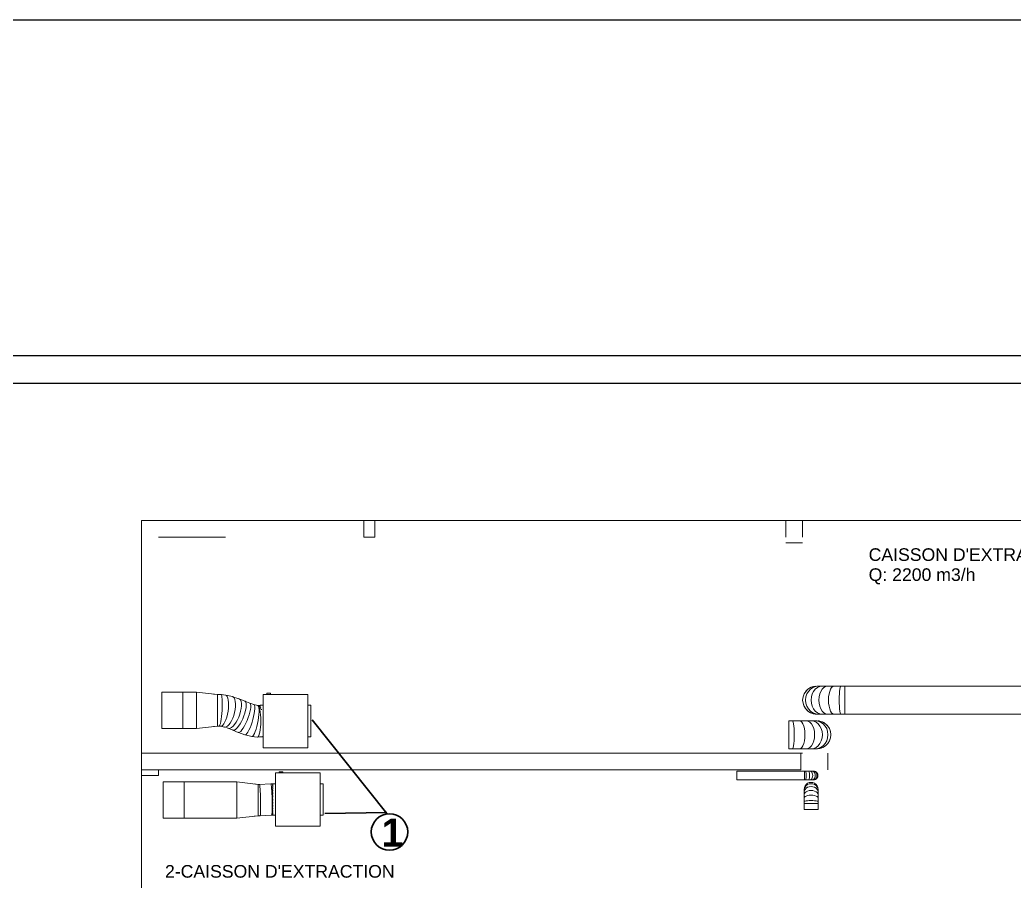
# Model space of a CAD drawing. Header units: millimetres. Extents: x 61345 to 69644, y 9491 to 29385.
# Drawn here: x 64251 to 66023, y 27850 to 29385 of the extents above; entities that cross this region are included whole.
import ezdxf

# ---------------------------------------------------------------- set-up
doc = ezdxf.new("R2010")
doc.units = ezdxf.units.MM
for name, color, linetype, lineweight in [('A-FLOR', 192, 'Continuous', 9), ('A-WALL', 8, 'Continuous', 18), ('G-ANNO-TEXT', 231, 'Continuous', 9), ('M-EQPM', 7, 'Continuous', 18), ('M-HVAC-DUCT', 70, 'Continuous', 18), ('S-BEAM', 8, 'Continuous', 18), ('S-COLS', 52, 'Continuous', 18)]:
    doc.layers.add(name, color=color, linetype=linetype, lineweight=lineweight)
doc.styles.add('Arial_1', font='arial.ttf', dxfattribs={"height": 1.838044})
doc.styles.add('Arial_I', font='ariali.ttf', dxfattribs={"height": 146.22545})

# ---------------------------------------------------------------- blocks, each defined once
blk = doc.blocks.new('CAISSON CVI - CVIF15_15-6T-CVIF015156T-2_20kW-2794464-CVC TERASSE')
at = {"layer": 'M-EQPM'}
for p, q in [((-26578, 26617), (-27378, 26617)), ((-27378, 26617), (-27378, 25667)), ((-27309, 26637), (-27309, 26617)), ((-27249, 26617), (-27249, 26637)), ((-26578, 25667), (-26578, 26617)), ((-27378, 26422), (-27428, 26422)), ((-27428, 26412), (-27428, 26416)), ((-26528, 26422), (-26578, 26422)), ((-27428, 25869), (-27428, 25873)), ((-27428, 25862), (-27378, 25862)), ((-26578, 25862), (-26528, 25862)), ((-27378, 25667), (-26578, 25667))]:
    blk.add_line(p, q, dxfattribs=at)
for points in [[(-27309, 26637, 0), (-27308, 26637, 0), (-27305, 26637, 0), (-27300, 26637, 0), (-27294, 26637, 0), (-27287, 26637, 0), (-27279, 26637, 0), (-27271, 26637, 0), (-27264, 26637, 0), (-27258, 26637, 0), (-27253, 26637, 0), (-27250, 26637, 0), (-27249, 26637, 0)], [(-26528, 26422, 0), (-26528, 26416, 0), (-26528, 26398, 0), (-26528, 26369, 0), (-26528, 26330, 0), (-26528, 26282, 0), (-26528, 26229, 0), (-26528, 26172, 0), (-26528, 26113, 0), (-26528, 26056, 0), (-26528, 26002, 0), (-26528, 25955, 0), (-26528, 25916, 0), (-26528, 25887, 0), (-26528, 25869, 0), (-26528, 25862, 0)], [(-27428, 26390, 0), (-27428, 26398, 0), (-27428, 26400, 0)], [(-27428, 26357, 0), (-27428, 26369, 0), (-27428, 26372, 0)], [(-27428, 26316, 0), (-27428, 26330, 0), (-27428, 26335, 0)], [(-27428, 26268, 0), (-27428, 26282, 0), (-27428, 26290, 0)], [(-27428, 26215, 0), (-27428, 26229, 0), (-27428, 26239, 0)], [(-27428, 26158, 0), (-27428, 26172, 0), (-27428, 26184, 0)], [(-27428, 26101, 0), (-27428, 26113, 0), (-27428, 26127, 0)], [(-27428, 26046, 0), (-27428, 26056, 0), (-27428, 26071, 0)], [(-27428, 25995, 0), (-27428, 26002, 0), (-27428, 26017, 0)], [(-27428, 25950, 0), (-27428, 25955, 0), (-27428, 25969, 0)], [(-27428, 25913, 0), (-27428, 25916, 0), (-27428, 25928, 0)], [(-27428, 25885, 0), (-27428, 25887, 0), (-27428, 25895, 0)]]:
    blk.add_polyline3d(points, dxfattribs=at)
blk = doc.blocks.new('CAISSON CVI - CVIF15_15-6T-CVIF015156T-2_20kW-V3-CVC TERASSE')
at = {"layer": 'M-EQPM'}
for p, q in [((-26798, 28017), (-27598, 28017)), ((-27598, 28017), (-27598, 27067)), ((-27529, 28037), (-27529, 28017)), ((-27469, 28017), (-27469, 28037)), ((-26798, 27067), (-26798, 28017)), ((-27598, 27822), (-27648, 27822)), ((-26748, 27822), (-26798, 27822)), ((-27648, 27262), (-27598, 27262)), ((-26798, 27262), (-26748, 27262)), ((-27598, 27067), (-26798, 27067))]:
    blk.add_line(p, q, dxfattribs=at)
for points in [[(-27529, 28037, 0), (-27528, 28037, 0), (-27525, 28037, 0), (-27520, 28037, 0), (-27514, 28037, 0), (-27507, 28037, 0), (-27499, 28037, 0), (-27491, 28037, 0), (-27484, 28037, 0), (-27478, 28037, 0), (-27473, 28037, 0), (-27470, 28037, 0), (-27469, 28037, 0)], [(-27648, 27789, 0), (-27648, 27798, 0), (-27648, 27816, 0), (-27648, 27822, 0)], [(-27648, 27761, 0), (-27648, 27769, 0), (-27648, 27772, 0)], [(-26748, 27822, 0), (-26748, 27816, 0), (-26748, 27798, 0), (-26748, 27769, 0), (-26748, 27730, 0), (-26748, 27682, 0), (-26748, 27629, 0), (-26748, 27572, 0), (-26748, 27513, 0), (-26748, 27456, 0), (-26748, 27402, 0), (-26748, 27355, 0), (-26748, 27316, 0), (-26748, 27287, 0), (-26748, 27269, 0), (-26748, 27262, 0)]]:
    blk.add_polyline3d(points, dxfattribs=at)
blk = doc.blocks.new('terrace')
at = {"layer": 'A-WALL'}
for p, q in [((-29765, 31119), (-28268, 31119)), ((-29765, 31119), (-29765, 30819)), ((-28268, 30819), (-29465, 30819))]:
    blk.add_line(p, q, dxfattribs=at)
at = {"layer": 'S-BEAM'}
for p, q in [((-28268, 31119), (-25805, 31119)), ((-25805, 30819), (-25805, 31119)), ((-25605, 31119), (-18280, 31119)), ((-25605, 31119), (-25605, 30819)), ((-18280, 30819), (-18280, 31119)), ((-17980, 31119), (-12005, 31119)), ((-17980, 31119), (-17980, 30819)), ((-29765, 26972), (-29765, 30819)), ((-17980, 30719), (-18280, 30719)), ((-29765, 26972), (-29465, 26972)), ((-29765, 26972), (-18015, 26972)), ((-29765, 26972), (-29765, 26672)), ((-18015, 26672), (-18015, 26972)), ((-18015, 26972), (-17980, 26972)), ((-17531, 26972), (-17531, 26672)), ((-18015, 26672), (-29765, 26672)), ((-29465, 26572), (-29765, 26572)), ((-29765, 17906), (-29765, 26572))]:
    blk.add_line(p, q, dxfattribs=at)

msp = doc.modelspace()

# ---------------------------------------------------------------- linework, layer by layer
for p, q in [((62756.9, 28787.3), (68216.4, 28787.3)), ((62806.7, 28737.5), (68166.6, 28737.5))]:
    msp.add_line(p, q)
at = {"color": 3, "linetype": 'ByBlock'}
msp.add_lwpolyline([(69644, 9491.3), (61345, 9491.3), (61345, 29385.2), (69644, 29385.2)], close=True, dxfattribs=at)
at = {"color": 18, "lineweight": 30, "true_color": 0x000000}
for points in [[(64904.6, 27970.7), (64771.5, 28137.4)], [(64904.6, 27972.5), (64794.5, 27970.7)]]:
    msp.add_lwpolyline(points, dxfattribs=at)
msp.add_circle((64909.5, 27937.8), 32.5, dxfattribs=at)
at = {"layer": 'A-FLOR'}
for p, q in [((64883.5, 28463.2), (64863.5, 28463.2)), ((64497.5, 28078.5), (64497.5, 28078.5)), ((64497.5, 28048.5), (64497.5, 28038.5))]:
    msp.add_line(p, q, dxfattribs=at)
at = {"layer": 'M-HVAC-DUCT', "color": 150}
for p, q in [((65665.9, 28197.3), (65665.7, 28197.3)), ((65668.5, 28197.7), (65665.9, 28197.3)), ((65674.4, 28197.9), (65671, 28197.9)), ((65681, 28197.9), (65674.4, 28197.9)), ((65690.3, 28197.9), (65681, 28197.9)), ((65701.7, 28197.9), (65690.3, 28197.9)), ((65714.4, 28197.9), (65701.7, 28197.9)), ((65721, 28197.9), (65714.4, 28197.9)), ((66511, 28197.9), (65721, 28197.9)), ((65646.2, 28170.3), (65646.6, 28167.7)), ((65646.6, 28167.7), (65646.6, 28167.5)), ((65671, 28147.9), (65674.4, 28147.9)), ((65674.4, 28147.9), (65681, 28147.9)), ((65681, 28147.9), (65690.3, 28147.9)), ((65690.3, 28147.9), (65701.7, 28147.9)), ((65701.7, 28147.9), (65714.4, 28147.9)), ((65714.4, 28147.9), (65721, 28147.9)), ((65721, 28147.9), (66511, 28147.9))]:
    msp.add_line(p, q, dxfattribs=at)
at = {"layer": 'M-HVAC-DUCT', "color": 1}
for p, q in [((64503.7, 28122.2), (64503.7, 28187.2)), ((64503.7, 28187.2), (64541.2, 28187.2)), ((64541.2, 28122.2), (64541.2, 28187.2)), ((64565.2, 28187.2), (64541.2, 28187.2)), ((64541.2, 28187.2), (64541.2, 28122.2)), ((64565.2, 28187.2), (64565.2, 28122.2)), ((64603.2, 28182.5), (64565.2, 28187)), ((64565.2, 28122), (64565.2, 28187)), ((64595.8, 28183.4), (64603.2, 28182.5)), ((64609.2, 28182.5), (64603.2, 28182.5)), ((64603.2, 28182.4), (64603.2, 28182.5)), ((64603.2, 28182.4), (64603.2, 28182)), ((64603.2, 28181.3), (64603.2, 28182)), ((64603.2, 28181.3), (64603.2, 28180.4)), ((64603.2, 28179.2), (64603.2, 28180.4)), ((64603.2, 28179.2), (64603.2, 28177.8)), ((64617.5, 28181.5), (64609.2, 28182.5)), ((64629.4, 28179.1), (64617.8, 28181.5)), ((64603.2, 28176.1), (64603.2, 28177.8)), ((64603.2, 28176.1), (64603.2, 28174.3)), ((64603.2, 28172.3), (64603.2, 28174.3)), ((64603.2, 28172.3), (64603.2, 28170.1)), ((64603.2, 28167.7), (64603.2, 28170)), ((64603.2, 28162.6), (64603.2, 28165.1)), ((64641.1, 28175.3), (64629.9, 28178.9)), ((64651.6, 28171), (64641.4, 28175.2)), ((64660.6, 28167.2), (64651.6, 28171)), ((64667.7, 28164.7), (64660.5, 28167.3)), ((64674.6, 28163.1), (64667.6, 28164.7)), ((64675.7, 28163.3), (64674.3, 28163.1)), ((64674.6, 28163.1), (64674.6, 28163.2)), ((64603.2, 28157.2), (64603.2, 28159.9)), ((64603.2, 28157.2), (64603.2, 28154.5)), ((64603.2, 28151.7), (64603.2, 28154.4)), ((64603.2, 28151.7), (64603.2, 28149.1)), ((64603.2, 28146.4), (64603.2, 28149)), ((64603.2, 28146.4), (64603.2, 28143.8)), ((64603.2, 28141.3), (64603.2, 28143.7)), ((64565.2, 28122), (64603.2, 28126.5)), ((64603.2, 28126.5), (64595.8, 28125.7)), ((64603.2, 28141.3), (64603.2, 28139)), ((64603.2, 28136.7), (64603.2, 28138.9)), ((64603.2, 28136.7), (64603.2, 28134.7)), ((64603.2, 28132.9), (64603.2, 28134.7)), ((64603.2, 28132.9), (64603.2, 28131.2)), ((64603.2, 28129.8), (64603.2, 28131.2)), ((64603.2, 28129.8), (64603.2, 28128.7)), ((64603.2, 28127.7), (64603.2, 28128.6)), ((64603.2, 28127.7), (64603.2, 28127.1)), ((64603.2, 28126.5), (64603.2, 28127)), ((64603.2, 28126.7), (64603.2, 28126.5)), ((64603.2, 28126.5), (64605.8, 28126.5)), ((64605.7, 28126.5), (64608.7, 28126.2)), ((64608.4, 28126.2), (64615.5, 28124.7)), ((64608.8, 28126.2), (64608.7, 28126.2)), ((65627.8, 28136), (65621.2, 28136)), ((65640.5, 28136), (65627.8, 28136)), ((65651.9, 28136), (65640.5, 28136)), ((65661.2, 28136), (65651.9, 28136)), ((65667.8, 28136), (65661.2, 28136)), ((65671.2, 28136), (65667.8, 28136)), ((64541.2, 28122.2), (64503.7, 28122.2)), ((64565.2, 28122.2), (64541.2, 28122.2)), ((64615.1, 28124.9), (64622.2, 28122.6)), ((64615.9, 28124.7), (64615.2, 28124.8)), ((64623.1, 28122.4), (64621.6, 28122.8)), ((64621.9, 28122.7), (64630.2, 28119.3)), ((64631.1, 28119.1), (64629.5, 28119.7)), ((64630.1, 28119.3), (64640, 28115.1)), ((64640.7, 28115), (64639.5, 28115.5)), ((64640.1, 28115.1), (64651.9, 28110.8)), ((64652.5, 28110.8), (64651.4, 28111.1)), ((64652.1, 28110.8), (64664.3, 28108.1)), ((64664.7, 28108), (64664.1, 28108.1)), ((65696.1, 28113.1), (65695.9, 28114.8)), ((65696.2, 28112), (65696.1, 28113.1)), ((64664.4, 28108), (64673.7, 28106.7)), ((64674, 28106.7), (64673.5, 28106.7)), ((64674, 28106.7), (64682.8, 28107.8)), ((65621.2, 28086), (65627.8, 28086)), ((65627.8, 28086), (65640.5, 28086)), ((65640.5, 28086), (65651.9, 28086)), ((65651.9, 28086), (65661.2, 28086)), ((65661.2, 28086), (65667.8, 28086)), ((65667.8, 28086), (65671.2, 28086)), ((65672.2, 28086), (65673.2, 28086.1)), ((65673.2, 28086.1), (65675, 28086.3)), ((64505.9, 27962.1), (64505.9, 28027.1)), ((64505.9, 28027.1), (64543.4, 28027.1)), ((64543.4, 27962.1), (64543.4, 28027.1)), ((64637.4, 28027.1), (64543.4, 28027.1)), ((64543.4, 28027.1), (64543.4, 27962.1)), ((64637.4, 28027.1), (64637.4, 27962.1)), ((64675.4, 28022.6), (64637.4, 28027.1)), ((64637.4, 27962.1), (64637.4, 28027.1)), ((64668, 28023.5), (64675.4, 28022.6)), ((64677.4, 28022.6), (64675.4, 28022.6)), ((64698, 28023.6), (64677.4, 28022.6)), ((64701.3, 28023.6), (64698, 28023.6)), ((64701.3, 28023.6), (64701.3, 28023)), ((65648.6, 28013.7), (65648.6, 28012)), ((65648.6, 28012), (65648.6, 28008.7)), ((65648.6, 28008.7), (65648.6, 28004.1)), ((65648.6, 28004.1), (65648.6, 27998.4)), ((65673.6, 28012), (65673.6, 28013.7)), ((65673.6, 28008.7), (65673.6, 28012)), ((65673.6, 28004.1), (65673.6, 28008.7)), ((65673.6, 27998.4), (65673.6, 28004.1)), ((64701.3, 27997.1), (64701.3, 27994)), ((65648.6, 27998.4), (65648.6, 27992)), ((65648.6, 27992), (65648.6, 27988.7)), ((65648.6, 27988.7), (65648.6, 27978)), ((65648.6, 27988.7), (65649, 27988.7)), ((65649, 27988.7), (65648.6, 27988.7)), ((65649, 27988.7), (65650.2, 27988.7)), ((65650.2, 27988.7), (65649, 27988.7)), ((65650.2, 27988.7), (65652.2, 27988.7)), ((65652.2, 27988.7), (65650.2, 27988.7)), ((65669.9, 27988.7), (65671.9, 27988.7)), ((65671.9, 27988.7), (65669.9, 27988.7)), ((65671.9, 27988.7), (65673.1, 27988.7)), ((65673.1, 27988.7), (65671.9, 27988.7)), ((65673.1, 27988.7), (65673.6, 27988.7)), ((65673.6, 27988.7), (65673.1, 27988.7)), ((65673.6, 27992), (65673.6, 27998.4)), ((65673.6, 27988.7), (65673.6, 27992)), ((65673.6, 27978), (65673.6, 27988.7)), ((64637.4, 27962.1), (64675.4, 27966.6)), ((64675.4, 27966.6), (64668, 27965.8)), ((64675.4, 27966.6), (64678.7, 27966.6)), ((64678.7, 27966.6), (64699.3, 27967.6)), ((64699.2, 27967.6), (64701.3, 27967.6)), ((64701.3, 27968.1), (64701.3, 27967.6)), ((64543.4, 27962.1), (64505.9, 27962.1)), ((64637.4, 27962.1), (64543.4, 27962.1))]:
    msp.add_line(p, q, dxfattribs=at)
at = {"layer": 'M-HVAC-DUCT', "color": 6}
for p, q in [((65649.1, 28046.4), (65528.6, 28046.4)), ((65651.2, 28046.4), (65649.1, 28046.4)), ((65655.3, 28046.4), (65651.2, 28046.4)), ((65659, 28046.4), (65655.3, 28046.4)), ((65661.9, 28046.4), (65659, 28046.4)), ((65664, 28046.4), (65661.9, 28046.4)), ((65665.1, 28046.4), (65664, 28046.4)), ((65665.1, 28046.4), (65664.5, 28046.4)), ((65665.1, 28046.4), (65665.1, 28046.4)), ((65528.6, 28030.4), (65649.1, 28030.4)), ((65649.1, 28030.4), (65651.2, 28030.4)), ((65651.2, 28030.4), (65655.3, 28030.4)), ((65655.3, 28030.4), (65659, 28030.4)), ((65659, 28030.4), (65661.9, 28030.4)), ((65661.9, 28030.4), (65664, 28030.4)), ((65664, 28030.4), (65665.1, 28030.4)), ((65664.5, 28030.4), (65665.1, 28030.4)), ((65665.1, 28030.4), (65665.1, 28030.4))]:
    msp.add_line(p, q, dxfattribs=at)
at = {"layer": 'M-HVAC-DUCT', "color": 150}
for points in [[(65646, 28172.9, 0), (65646.7, 28178.4, 0), (65648.5, 28183.7, 0), (65651.5, 28188.4, 0), (65655.4, 28192.4, 0), (65660.2, 28195.4, 0), (65665.5, 28197.2, 0), (65671, 28197.9, 0)], [(65651.1, 28172.9, 0), (65651.7, 28178.4, 0), (65653.4, 28183.7, 0), (65656.2, 28188.4, 0), (65659.9, 28192.4, 0), (65664.3, 28195.4, 0), (65669.3, 28197.2, 0), (65674.4, 28197.9, 0)], [(65661, 28172.9, 0), (65661.5, 28178.4, 0), (65663, 28183.7, 0), (65665.4, 28188.4, 0), (65668.5, 28192.4, 0), (65672.3, 28195.4, 0), (65676.6, 28197.2, 0), (65681, 28197.9, 0)], [(65675, 28172.9, 0), (65675.4, 28178.4, 0), (65676.5, 28183.7, 0), (65678.3, 28188.4, 0), (65680.8, 28192.4, 0), (65683.7, 28195.4, 0), (65686.9, 28197.2, 0), (65690.3, 28197.9, 0)], [(65692.1, 28172.9, 0), (65692.3, 28178.4, 0), (65693, 28183.7, 0), (65694.2, 28188.4, 0), (65695.7, 28192.4, 0), (65697.5, 28195.4, 0), (65699.6, 28197.2, 0), (65701.7, 28197.9, 0)], [(65711.2, 28172.9, 0), (65711.2, 28178.4, 0), (65711.5, 28183.7, 0), (65711.9, 28188.4, 0), (65712.4, 28192.4, 0), (65713, 28195.4, 0), (65713.7, 28197.2, 0), (65714.4, 28197.9, 0)], [(65721, 28172.9, 0), (65721, 28178.4, 0), (65721, 28183.7, 0), (65721, 28188.4, 0), (65721, 28192.4, 0), (65721, 28195.4, 0), (65721, 28197.2, 0), (65721, 28197.9, 0)], [(65721, 28197.9, 0), (65721, 28197.2, 0), (65721, 28195.4, 0), (65721, 28192.4, 0), (65721, 28188.4, 0), (65721, 28183.7, 0), (65721, 28178.4, 0), (65721, 28172.9, 0)], [(65647.5, 28181.3, 0), (65646.8, 28178.9, 0), (65646.7, 28178.6, 0)], [(65650, 28186.3, 0), (65648.7, 28184.1, 0), (65648.6, 28183.9, 0)], [(65653.5, 28190.7, 0), (65651.8, 28188.8, 0), (65651.6, 28188.6, 0)], [(65657.9, 28194.1, 0), (65655.8, 28192.7, 0), (65655.6, 28192.5, 0)], [(65663, 28196.5, 0), (65660.6, 28195.6, 0), (65660.4, 28195.5, 0)], [(65646.2, 28175.9, 0), (65646, 28173.3, 0), (65646, 28173.1, 0)], [(65671, 28147.9, 0), (65665.5, 28148.5, 0), (65660.2, 28150.3, 0), (65655.4, 28153.3, 0), (65651.5, 28157.3, 0), (65648.5, 28162, 0), (65646.7, 28167.3, 0), (65646, 28172.9, 0)], [(65647.4, 28164.8, 0), (65648.3, 28162.4, 0), (65648.4, 28162.2, 0)], [(65674.4, 28147.9, 0), (65669.3, 28148.5, 0), (65664.3, 28150.3, 0), (65659.9, 28153.3, 0), (65656.2, 28157.3, 0), (65653.4, 28162, 0), (65651.7, 28167.3, 0), (65651.1, 28172.9, 0)], [(65681, 28147.9, 0), (65676.6, 28148.5, 0), (65672.3, 28150.3, 0), (65668.5, 28153.3, 0), (65665.4, 28157.3, 0), (65663, 28162, 0), (65661.5, 28167.3, 0), (65661, 28172.9, 0)], [(65690.3, 28147.9, 0), (65686.9, 28148.5, 0), (65683.7, 28150.3, 0), (65680.8, 28153.3, 0), (65678.3, 28157.3, 0), (65676.5, 28162, 0), (65675.4, 28167.3, 0), (65675, 28172.9, 0)], [(65701.7, 28147.9, 0), (65699.6, 28148.5, 0), (65697.5, 28150.3, 0), (65695.7, 28153.3, 0), (65694.2, 28157.3, 0), (65693, 28162, 0), (65692.3, 28167.3, 0), (65692.1, 28172.9, 0)], [(65714.4, 28147.9, 0), (65713.7, 28148.5, 0), (65713, 28150.3, 0), (65712.4, 28153.3, 0), (65711.9, 28157.3, 0), (65711.5, 28162, 0), (65711.2, 28167.3, 0), (65711.2, 28172.9, 0)], [(65721, 28147.9, 0), (65721, 28148.5, 0), (65721, 28150.3, 0), (65721, 28153.3, 0), (65721, 28157.3, 0), (65721, 28162, 0), (65721, 28167.3, 0), (65721, 28172.9, 0)], [(65721, 28172.9, 0), (65721, 28167.3, 0), (65721, 28162, 0), (65721, 28157.3, 0), (65721, 28153.3, 0), (65721, 28150.3, 0), (65721, 28148.5, 0), (65721, 28147.9, 0)], [(65649.7, 28159.7, 0), (65651.2, 28157.6, 0), (65651.3, 28157.4, 0)], [(65653.2, 28155.3, 0), (65655.1, 28153.6, 0), (65655.3, 28153.5, 0)], [(65657.5, 28151.8, 0), (65659.8, 28150.5, 0), (65660, 28150.4, 0)], [(65662.6, 28149.3, 0), (65665, 28148.6, 0), (65665.2, 28148.5, 0)], [(65668, 28148, 0), (65670.6, 28147.9, 0), (65670.8, 28147.9, 0)]]:
    msp.add_polyline3d(points, dxfattribs=at)
at = {"layer": 'M-HVAC-DUCT', "color": 1}
for points in [[(64609.2, 28182.5, 0), (64609.9, 28182, 0), (64610.5, 28180.4, 0), (64610.9, 28177.8, 0), (64611.3, 28174.3, 0), (64611.5, 28170, 0), (64611.5, 28165.1, 0), (64611.4, 28159.9, 0), (64611.2, 28154.4, 0)], [(64617.4, 28181.5, 0), (64619, 28180.8, 0), (64620.4, 28179.1, 0), (64621.5, 28176.5, 0), (64622.2, 28172.9, 0), (64622.7, 28168.6, 0), (64622.7, 28163.8, 0), (64622.4, 28158.5, 0), (64621.7, 28153.1, 0)], [(64629, 28179.1, 0), (64631, 28178.4, 0), (64632.7, 28176.6, 0), (64633.9, 28173.9, 0), (64634.7, 28170.3, 0), (64635.1, 28166.1, 0), (64635, 28161.2, 0), (64634.3, 28156.1, 0), (64633.3, 28150.7, 0)], [(64603.2, 28167.7, 0), (64603.2, 28165.2, 0), (64603.2, 28165.2, 0)], [(64603.2, 28162.6, 0), (64603.2, 28160, 0), (64603.2, 28159.9, 0)], [(64640.3, 28175.5, 0), (64642.2, 28174.7, 0), (64643.8, 28173, 0), (64644.9, 28170.3, 0), (64645.5, 28166.9, 0), (64645.5, 28162.7, 0), (64645.1, 28158, 0), (64644.1, 28152.9, 0), (64642.6, 28147.7, 0)], [(64651, 28171.2, 0), (64652.3, 28170.7, 0), (64653.5, 28169.1, 0), (64654.1, 28166.6, 0), (64654.3, 28163.3, 0), (64654, 28159.3, 0), (64653.1, 28154.7, 0), (64651.8, 28149.8, 0), (64650.1, 28144.7, 0)], [(64660.1, 28167.4, 0), (64661, 28166.9, 0), (64661.9, 28165.5, 0), (64662.3, 28163.1, 0), (64662.2, 28159.9, 0), (64661.7, 28156, 0), (64660.7, 28151.5, 0), (64659.3, 28146.6, 0), (64657.6, 28141.5, 0)], [(64667.1, 28164.7, 0), (64668.2, 28164.3, 0), (64668.9, 28162.9, 0), (64669.3, 28160.6, 0), (64669.4, 28157.3, 0), (64669, 28153.3, 0), (64668.4, 28148.7, 0), (64667.3, 28143.7, 0), (64666, 28138.4, 0)], [(64674.2, 28163.2, 0), (64675.2, 28162.8, 0), (64676.1, 28161.4, 0), (64676.6, 28159, 0), (64676.9, 28155.7, 0), (64676.9, 28151.6, 0), (64676.6, 28146.9, 0), (64676, 28141.8, 0), (64675.2, 28136.4, 0)], [(64674.3, 28163.1, 0), (64675.4, 28162.8, 0), (64676.6, 28161.3, 0), (64677.6, 28158.8, 0), (64678.5, 28155.4, 0), (64679.2, 28151.2, 0), (64679.7, 28146.4, 0), (64680, 28141.2, 0), (64680.1, 28135.7, 0)], [(64675.7, 28163.3, 0), (64677, 28163, 0), (64678.4, 28161.5, 0), (64679.8, 28159.1, 0), (64680, 28158.7, 0)], [(64611.2, 28154.4, 0), (64610.8, 28149, 0), (64610.2, 28143.7, 0), (64609.6, 28138.9, 0), (64608.9, 28134.7, 0), (64608.1, 28131.2, 0), (64607.3, 28128.6, 0), (64606.5, 28127, 0), (64605.8, 28126.5, 0)], [(64621.7, 28153.1, 0), (64620.7, 28147.7, 0), (64619.4, 28142.6, 0), (64617.8, 28137.9, 0), (64616.1, 28133.8, 0), (64614.3, 28130.4, 0), (64612.4, 28128, 0), (64610.5, 28126.6, 0), (64608.8, 28126.2, 0)], [(64633.3, 28150.7, 0), (64631.8, 28145.4, 0), (64630, 28140.4, 0), (64627.8, 28135.8, 0), (64625.5, 28131.8, 0), (64623, 28128.6, 0), (64620.6, 28126.3, 0), (64618.2, 28125, 0), (64615.9, 28124.7, 0)], [(64642.6, 28147.7, 0), (64640.7, 28142.6, 0), (64638.5, 28137.7, 0), (64636, 28133.2, 0), (64633.3, 28129.3, 0), (64630.6, 28126.2, 0), (64627.9, 28123.9, 0), (64625.4, 28122.7, 0), (64623.1, 28122.4, 0)], [(64650.1, 28144.7, 0), (64648, 28139.6, 0), (64645.6, 28134.8, 0), (64643.1, 28130.3, 0), (64640.5, 28126.4, 0), (64637.8, 28123.2, 0), (64635.3, 28120.9, 0), (64633.1, 28119.5, 0), (64631.1, 28119.1, 0)], [(64680.9, 28156.7, 0), (64681.3, 28155.8, 0), (64681.4, 28155.4, 0)], [(64657.6, 28141.5, 0), (64655.6, 28136.4, 0), (64653.4, 28131.4, 0), (64651.1, 28126.9, 0), (64648.7, 28122.9, 0), (64646.4, 28119.6, 0), (64644.3, 28117.1, 0), (64642.4, 28115.6, 0), (64640.7, 28115, 0)], [(64666, 28138.4, 0), (64664.5, 28133.2, 0), (64662.8, 28128.1, 0), (64660.9, 28123.3, 0), (64659, 28119.2, 0), (64657.2, 28115.7, 0), (64655.4, 28113.1, 0), (64653.8, 28111.4, 0), (64652.5, 28110.8, 0)], [(64675.2, 28136.4, 0), (64674.2, 28131, 0), (64672.9, 28125.8, 0), (64671.6, 28121, 0), (64670.2, 28116.7, 0), (64668.7, 28113.1, 0), (64667.3, 28110.5, 0), (64665.9, 28108.7, 0), (64664.7, 28108, 0)], [(64680.1, 28135.7, 0), (64680, 28130.1, 0), (64679.6, 28124.8, 0), (64679, 28119.8, 0), (64678.3, 28115.5, 0), (64677.4, 28111.8, 0), (64676.3, 28109.1, 0), (64675.2, 28107.3, 0), (64674, 28106.7, 0)], [(65621.2, 28111, 0), (65621.2, 28116.6, 0), (65621.2, 28121.9, 0), (65621.2, 28126.6, 0), (65621.2, 28130.6, 0), (65621.2, 28133.5, 0), (65621.2, 28135.4, 0), (65621.2, 28136, 0)], [(65627.8, 28136, 0), (65628.5, 28135.4, 0), (65629.2, 28133.5, 0), (65629.8, 28130.6, 0), (65630.3, 28126.6, 0), (65630.7, 28121.9, 0), (65631, 28116.6, 0), (65631.1, 28111, 0)], [(65640.5, 28136, 0), (65642.6, 28135.4, 0), (65644.7, 28133.5, 0), (65646.5, 28130.6, 0), (65648, 28126.6, 0), (65649.2, 28121.9, 0), (65649.9, 28116.6, 0), (65650.1, 28111, 0)], [(65651.9, 28136, 0), (65655.3, 28135.4, 0), (65658.5, 28133.5, 0), (65661.5, 28130.6, 0), (65663.9, 28126.6, 0), (65665.7, 28121.9, 0), (65666.9, 28116.6, 0), (65667.2, 28111, 0)], [(65661.2, 28136, 0), (65665.7, 28135.4, 0), (65669.9, 28133.5, 0), (65673.7, 28130.6, 0), (65676.8, 28126.6, 0), (65679.2, 28121.9, 0), (65680.7, 28116.6, 0), (65681.2, 28111, 0)], [(65667.8, 28136, 0), (65673, 28135.4, 0), (65677.9, 28133.5, 0), (65682.3, 28130.6, 0), (65686, 28126.6, 0), (65688.8, 28121.9, 0), (65690.5, 28116.6, 0), (65691.1, 28111, 0)], [(65671.2, 28136, 0), (65676.8, 28135.4, 0), (65682, 28133.5, 0), (65686.8, 28130.6, 0), (65690.7, 28126.6, 0), (65693.7, 28121.9, 0), (65695.6, 28116.6, 0), (65696.2, 28111, 0)], [(65675.7, 28135.6, 0), (65674.7, 28135.8, 0), (65673, 28135.9, 0)], [(65681.1, 28134, 0), (65680.2, 28134.3, 0), (65678.5, 28134.9, 0)], [(65686, 28131.2, 0), (65685.1, 28131.8, 0), (65683.6, 28132.7, 0)], [(65690.1, 28127.4, 0), (65689.4, 28128.1, 0), (65688.1, 28129.4, 0)], [(65621.2, 28086, 0), (65621.2, 28086.6, 0), (65621.2, 28088.5, 0), (65621.2, 28091.5, 0), (65621.2, 28095.4, 0), (65621.2, 28100.2, 0), (65621.2, 28105.4, 0), (65621.2, 28111, 0)], [(65631.1, 28111, 0), (65631, 28105.4, 0), (65630.7, 28100.2, 0), (65630.3, 28095.4, 0), (65629.8, 28091.5, 0), (65629.2, 28088.5, 0), (65628.5, 28086.6, 0), (65627.8, 28086, 0)], [(65650.1, 28111, 0), (65649.9, 28105.4, 0), (65649.2, 28100.2, 0), (65648, 28095.4, 0), (65646.5, 28091.5, 0), (65644.7, 28088.5, 0), (65642.6, 28086.6, 0), (65640.5, 28086, 0)], [(65667.2, 28111, 0), (65666.9, 28105.4, 0), (65665.7, 28100.2, 0), (65663.9, 28095.4, 0), (65661.5, 28091.5, 0), (65658.5, 28088.5, 0), (65655.3, 28086.6, 0), (65651.9, 28086, 0)], [(65681.2, 28111, 0), (65680.7, 28105.4, 0), (65679.2, 28100.2, 0), (65676.8, 28095.4, 0), (65673.7, 28091.5, 0), (65669.9, 28088.5, 0), (65665.7, 28086.6, 0), (65661.2, 28086, 0)], [(65691.1, 28111, 0), (65690.5, 28105.4, 0), (65688.8, 28100.2, 0), (65686, 28095.4, 0), (65682.3, 28091.5, 0), (65677.9, 28088.5, 0), (65673, 28086.6, 0), (65667.8, 28086, 0)], [(65696.2, 28111, 0), (65695.6, 28105.4, 0), (65693.7, 28100.2, 0), (65690.7, 28095.4, 0), (65686.8, 28091.5, 0), (65682, 28088.5, 0), (65676.8, 28086.6, 0), (65671.2, 28086, 0)], [(65693.2, 28122.8, 0), (65692.7, 28123.7, 0), (65691.8, 28125.2, 0)], [(65695.3, 28117.6, 0), (65695, 28118.6, 0), (65694.4, 28120.2, 0)], [(65695.8, 28106.5, 0), (65695.9, 28107.5, 0), (65696.1, 28109.2, 0)], [(65683, 28089, 0), (65683.8, 28089.5, 0), (65685.3, 28090.4, 0)], [(65687.6, 28092.1, 0), (65688.3, 28092.8, 0), (65689.6, 28094.1, 0)], [(65691.4, 28096.2, 0), (65691.9, 28097.1, 0), (65692.9, 28098.6, 0)], [(65694.1, 28101.1, 0), (65694.5, 28102, 0), (65695.1, 28103.7, 0)], [(65677.8, 28086.9, 0), (65678.7, 28087.2, 0), (65680.4, 28087.8, 0)], [(64675.4, 27994.6, 0), (64675.4, 28000.1, 0), (64675.4, 28005.4, 0), (64675.4, 28010.2, 0), (64675.4, 28014.4, 0), (64675.4, 28017.9, 0), (64675.4, 28020.5, 0), (64675.4, 28022.1, 0), (64675.4, 28022.6, 0)], [(64675.4, 28022.6, 0), (64675.4, 28022.1, 0), (64675.4, 28020.5, 0), (64675.4, 28017.9, 0), (64675.4, 28014.4, 0), (64675.4, 28010.2, 0), (64675.4, 28005.4, 0), (64675.4, 28000.1, 0), (64675.4, 27994.6, 0)], [(64677.4, 28022.6, 0), (64677.8, 28022.1, 0), (64678.1, 28020.5, 0), (64678.5, 28017.9, 0), (64678.8, 28014.4, 0), (64679.1, 28010.2, 0), (64679.4, 28005.4, 0), (64679.6, 28000.1, 0), (64679.7, 27994.6, 0)], [(64698, 28023.6, 0), (64698.3, 28023, 0), (64698.7, 28021.4, 0), (64699, 28018.8, 0), (64699.4, 28015.4, 0), (64699.7, 28011.1, 0), (64699.9, 28006.3, 0), (64700.1, 28001, 0), (64700.3, 27995.6, 0)], [(64701.3, 28022.5, 0), (64701.3, 28021.4, 0), (64701.3, 28021.3, 0)], [(64701.3, 28020.3, 0), (64701.3, 28018.8, 0), (64701.3, 28018.5, 0)], [(65648.6, 28013.7, 0), (65649, 28017, 0), (65650.2, 28020, 0), (65652.2, 28022.6, 0), (65654.8, 28024.6, 0), (65657.8, 28025.8, 0), (65661.1, 28026.2, 0)], [(65648.6, 28012, 0), (65649, 28015.1, 0), (65650.2, 28017.9, 0), (65652.2, 28020.3, 0), (65654.8, 28022.1, 0), (65657.8, 28023.3, 0), (65661.1, 28023.7, 0)], [(65661.1, 28026.2, 0), (65664.3, 28025.8, 0), (65667.3, 28024.6, 0), (65669.9, 28022.6, 0), (65671.9, 28020, 0), (65673.1, 28017, 0), (65673.6, 28013.7, 0)], [(65661.1, 28023.7, 0), (65664.3, 28023.3, 0), (65667.3, 28022.1, 0), (65669.9, 28020.3, 0), (65671.9, 28017.9, 0), (65673.1, 28015.1, 0), (65673.6, 28012, 0)], [(64701.3, 28017.1, 0), (64701.3, 28015.4, 0), (64701.3, 28014.8, 0)], [(64701.3, 28012.9, 0), (64701.3, 28011.1, 0), (64701.3, 28010.3, 0)], [(64701.3, 28008.1, 0), (64701.3, 28006.3, 0), (64701.3, 28005.2, 0)], [(64701.3, 28002.8, 0), (64701.3, 28001, 0), (64701.3, 27999.7, 0)], [(65648.6, 28008.7, 0), (65649, 28011.3, 0), (65650.2, 28013.7, 0), (65652.2, 28015.8, 0), (65654.8, 28017.4, 0), (65657.8, 28018.4, 0), (65661.1, 28018.8, 0)], [(65648.6, 28004.1, 0), (65649, 28006.1, 0), (65650.2, 28007.9, 0), (65652.2, 28009.5, 0), (65654.8, 28010.7, 0), (65657.8, 28011.5, 0), (65661.1, 28011.8, 0)], [(65648.6, 27998.4, 0), (65649, 27999.6, 0), (65650.2, 28000.8, 0), (65652.2, 28001.8, 0), (65654.8, 28002.6, 0), (65657.8, 28003.1, 0), (65661.1, 28003.2, 0)], [(65661.1, 28018.8, 0), (65664.3, 28018.4, 0), (65667.3, 28017.4, 0), (65669.9, 28015.8, 0), (65671.9, 28013.7, 0), (65673.1, 28011.3, 0), (65673.6, 28008.7, 0)], [(65661.1, 28011.8, 0), (65664.3, 28011.5, 0), (65667.3, 28010.7, 0), (65669.9, 28009.5, 0), (65671.9, 28007.9, 0), (65673.1, 28006.1, 0), (65673.6, 28004.1, 0)], [(65661.1, 28003.2, 0), (65664.3, 28003.1, 0), (65667.3, 28002.6, 0), (65669.9, 28001.8, 0), (65671.9, 28000.8, 0), (65673.1, 27999.6, 0), (65673.6, 27998.4, 0)], [(64675.4, 27966.6, 0), (64675.4, 27967.2, 0), (64675.4, 27968.8, 0), (64675.4, 27971.4, 0), (64675.4, 27974.8, 0), (64675.4, 27979.1, 0), (64675.4, 27983.9, 0), (64675.4, 27989.2, 0), (64675.4, 27994.6, 0)], [(64675.4, 27994.6, 0), (64675.4, 27989.2, 0), (64675.4, 27983.9, 0), (64675.4, 27979.1, 0), (64675.4, 27974.8, 0), (64675.4, 27971.4, 0), (64675.4, 27968.8, 0), (64675.4, 27967.2, 0), (64675.4, 27966.6, 0)], [(64679.7, 27994.6, 0), (64679.8, 27989.2, 0), (64679.8, 27983.9, 0), (64679.8, 27979.1, 0), (64679.7, 27974.8, 0), (64679.5, 27971.4, 0), (64679.3, 27968.8, 0), (64679, 27967.2, 0), (64678.7, 27966.6, 0)], [(64700.3, 27995.6, 0), (64700.4, 27990.1, 0), (64700.4, 27984.8, 0), (64700.4, 27980, 0), (64700.2, 27975.8, 0), (64700.1, 27972.3, 0), (64699.8, 27969.7, 0), (64699.6, 27968.1, 0), (64699.2, 27967.6, 0)], [(64701.3, 27991.4, 0), (64701.3, 27990.1, 0), (64701.3, 27988.4, 0)], [(64701.3, 27985.9, 0), (64701.3, 27984.8, 0), (64701.3, 27983, 0)], [(65648.6, 27992, 0), (65649, 27992.5, 0), (65650.2, 27992.9, 0), (65652.2, 27993.2, 0), (65654.8, 27993.5, 0), (65657.8, 27993.6, 0), (65661.1, 27993.7, 0)], [(65652.2, 27988.7, 0), (65654.8, 27988.7, 0), (65657.8, 27988.7, 0), (65661.1, 27988.7, 0)], [(65661.1, 27988.7, 0), (65657.8, 27988.7, 0), (65654.8, 27988.7, 0), (65652.2, 27988.7, 0)], [(65661.1, 27993.7, 0), (65664.3, 27993.6, 0), (65667.3, 27993.5, 0), (65669.9, 27993.2, 0), (65671.9, 27992.9, 0), (65673.1, 27992.5, 0), (65673.6, 27992, 0)], [(65661.1, 27988.7, 0), (65664.3, 27988.7, 0), (65667.3, 27988.7, 0), (65669.9, 27988.7, 0)], [(65669.9, 27988.7, 0), (65667.3, 27988.7, 0), (65664.3, 27988.7, 0), (65661.1, 27988.7, 0)], [(64701.3, 27980.8, 0), (64701.3, 27980, 0), (64701.3, 27978.2, 0)], [(64701.3, 27976.3, 0), (64701.3, 27975.8, 0), (64701.3, 27974.1, 0)], [(64701.3, 27972.6, 0), (64701.3, 27972.3, 0), (64701.3, 27970.8, 0)], [(64701.3, 27969.8, 0), (64701.3, 27969.7, 0), (64701.3, 27968.6, 0)], [(65661.1, 27978, 0), (65657.8, 27978, 0), (65654.8, 27978, 0), (65652.2, 27978, 0), (65650.2, 27978, 0), (65649, 27978, 0), (65648.6, 27978, 0)], [(65673.6, 27978, 0), (65673.1, 27978, 0), (65671.9, 27978, 0), (65669.9, 27978, 0), (65667.3, 27978, 0), (65664.3, 27978, 0), (65661.1, 27978, 0)]]:
    msp.add_polyline3d(points, dxfattribs=at)
at = {"layer": 'M-HVAC-DUCT', "color": 6}
for points in [[(65528.6, 28038.4, 0), (65528.6, 28040.5, 0), (65528.6, 28042.4, 0), (65528.6, 28044.1, 0), (65528.6, 28045.3, 0), (65528.6, 28046.1, 0), (65528.6, 28046.4, 0)], [(65528.6, 28030.4, 0), (65528.6, 28030.7, 0), (65528.6, 28031.5, 0), (65528.6, 28032.7, 0), (65528.6, 28034.4, 0), (65528.6, 28036.3, 0), (65528.6, 28038.4, 0)], [(65649.1, 28046.4, 0), (65649.1, 28046.1, 0), (65649.1, 28045.3, 0), (65649.1, 28044.1, 0), (65649.1, 28042.4, 0), (65649.1, 28040.5, 0), (65649.1, 28038.4, 0)], [(65649.1, 28038.4, 0), (65649.1, 28040.5, 0), (65649.1, 28042.4, 0), (65649.1, 28044.1, 0), (65649.1, 28045.3, 0), (65649.1, 28046.1, 0), (65649.1, 28046.4, 0)], [(65649.1, 28038.4, 0), (65649.1, 28036.3, 0), (65649.1, 28034.4, 0), (65649.1, 28032.7, 0), (65649.1, 28031.5, 0), (65649.1, 28030.7, 0), (65649.1, 28030.4, 0)], [(65649.1, 28030.4, 0), (65649.1, 28030.7, 0), (65649.1, 28031.5, 0), (65649.1, 28032.7, 0), (65649.1, 28034.4, 0), (65649.1, 28036.3, 0), (65649.1, 28038.4, 0)], [(65652.2, 28038.4, 0), (65652.2, 28040.5, 0), (65652.1, 28042.4, 0), (65651.9, 28044.1, 0), (65651.7, 28045.3, 0), (65651.5, 28046.1, 0), (65651.2, 28046.4, 0)], [(65651.2, 28030.4, 0), (65651.5, 28030.7, 0), (65651.7, 28031.5, 0), (65651.9, 28032.7, 0), (65652.1, 28034.4, 0), (65652.2, 28036.3, 0), (65652.2, 28038.4, 0)], [(65658.4, 28038.4, 0), (65658.3, 28040.5, 0), (65658, 28042.4, 0), (65657.5, 28044.1, 0), (65656.8, 28045.3, 0), (65656.1, 28046.1, 0), (65655.3, 28046.4, 0)], [(65655.3, 28030.4, 0), (65656.1, 28030.7, 0), (65656.8, 28031.5, 0), (65657.5, 28032.7, 0), (65658, 28034.4, 0), (65658.3, 28036.3, 0), (65658.4, 28038.4, 0)], [(65663.9, 28038.4, 0), (65663.7, 28040.5, 0), (65663.2, 28042.4, 0), (65662.5, 28044.1, 0), (65661.4, 28045.3, 0), (65660.2, 28046.1, 0), (65659, 28046.4, 0)], [(65659, 28030.4, 0), (65660.2, 28030.7, 0), (65661.4, 28031.5, 0), (65662.5, 28032.7, 0), (65663.2, 28034.4, 0), (65663.7, 28036.3, 0), (65663.9, 28038.4, 0)], [(65668.4, 28038.4, 0), (65668.2, 28040.5, 0), (65667.5, 28042.4, 0), (65666.5, 28044.1, 0), (65665.2, 28045.3, 0), (65663.6, 28046.1, 0), (65661.9, 28046.4, 0)], [(65661.9, 28030.4, 0), (65663.6, 28030.7, 0), (65665.2, 28031.5, 0), (65666.5, 28032.7, 0), (65667.5, 28034.4, 0), (65668.2, 28036.3, 0), (65668.4, 28038.4, 0)], [(65671.5, 28038.4, 0), (65671.3, 28040.5, 0), (65670.5, 28042.4, 0), (65669.3, 28044.1, 0), (65667.8, 28045.3, 0), (65666, 28046.1, 0), (65664, 28046.4, 0)], [(65664, 28030.4, 0), (65666, 28030.7, 0), (65667.8, 28031.5, 0), (65669.3, 28032.7, 0), (65670.5, 28034.4, 0), (65671.3, 28036.3, 0), (65671.5, 28038.4, 0)], [(65673.1, 28038.4, 0), (65672.8, 28040.5, 0), (65672, 28042.4, 0), (65670.8, 28044.1, 0), (65669.1, 28045.3, 0), (65667.2, 28046.1, 0), (65665.1, 28046.4, 0)], [(65665.1, 28030.4, 0), (65667.2, 28030.7, 0), (65669.1, 28031.5, 0), (65670.8, 28032.7, 0), (65672, 28034.4, 0), (65672.8, 28036.3, 0), (65673.1, 28038.4, 0)]]:
    msp.add_polyline3d(points, dxfattribs=at)
at = {"layer": 'S-COLS'}
for p, q in [((64863.5, 28493.2), (64883.5, 28493.2)), ((64863.5, 28463.2), (64863.5, 28493.2)), ((64883.5, 28493.2), (64883.5, 28463.2)), ((65616, 28493.2), (65646, 28493.2)), ((65616, 28463.2), (65616, 28493.2)), ((65646, 28493.2), (65646, 28463.2)), ((64883.5, 28463.2), (64863.5, 28463.2)), ((65646, 28453.2), (65616, 28453.2)), ((64467.5, 28078.5), (64497.5, 28078.5)), ((64497.5, 28078.5), (64497.5, 28078.5)), ((65642.5, 28078.5), (65646, 28078.5)), ((65690.9, 28078.5), (65690.9, 28048.5)), ((64467.5, 28038.5), (64467.5, 28048.5)), ((64497.5, 28038.5), (64467.5, 28038.5)), ((64497.5, 28048.5), (64497.5, 28038.5))]:
    msp.add_line(p, q, dxfattribs=at)

# ---------------------------------------------------------------- block references
at = {"layer": 'M-EQPM', "xscale": 0.1, "yscale": 0.1, "zscale": 0.1}
for name in ['CAISSON CVI - CVIF15_15-6T-CVIF015156T-2_20kW-V3-CVC TERASSE', 'CAISSON CVI - CVIF15_15-6T-CVIF015156T-2_20kW-2794464-CVC TERASSE']:
    msp.add_blockref(name, (67444, 25381.3), dxfattribs=at)
at = {"layer": 'S-BEAM', "xscale": 0.1, "yscale": 0.1, "zscale": 0.1}
msp.add_blockref('terrace', (67444, 25381.3), dxfattribs=at)

# ---------------------------------------------------------------- texts
at = {"layer": 'G-ANNO-TEXT', "color": 1, "char_height": 22.5, "attachment_point": 1, "style": 'Arial_1'}
for s, insert, width in [("CAISSON D'EXTRACTION", (65763.6, 28443.4), 467.785), ('Q: 2200 m3/h', (65763.6, 28407.7), 236.297), ("2-CAISSON D'EXTRACTION", (64509.3, 27878.8), 502.057)]:
    msp.add_mtext(s, dxfattribs=dict(at, insert=insert, width=width))
at = {"layer": 'G-ANNO-TEXT', "color": 0, "insert": (64895.4, 27961.7), "char_height": 50, "width": 84.177, "attachment_point": 1, "style": 'Arial_I'}
msp.add_mtext('{\\fArial|b1|i0|c0|p34;\\C1;1}', dxfattribs=at)

doc.saveas('drawing.dxf')
